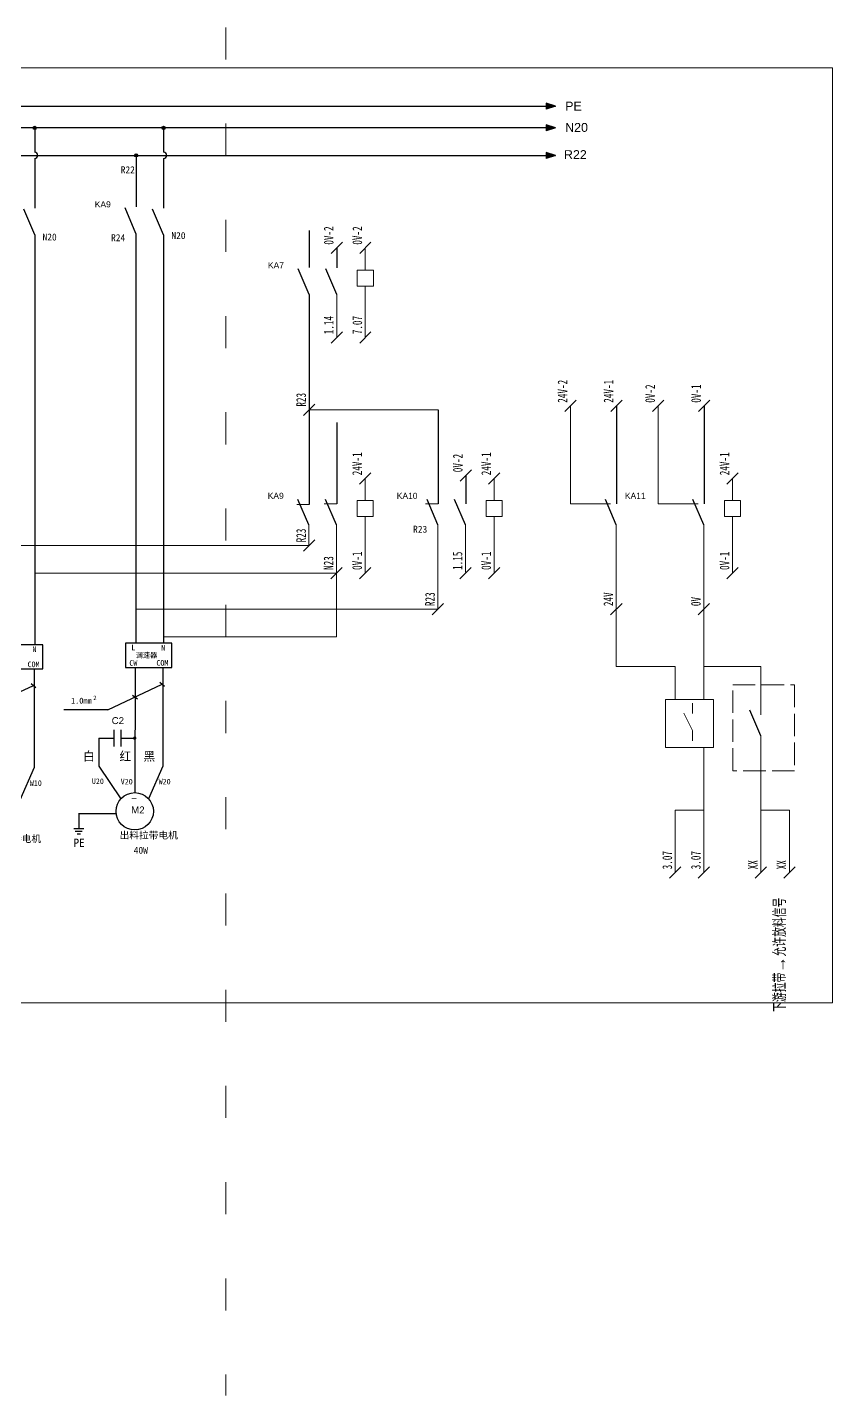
# Model space of a CAD drawing. Extents: x -5838 to -2107, y -921 to 708.
# Drawn here: x -3318 to -3066.9, y -463.5 to -36.9 of the extents above; entities that cross this region are included whole.
import ezdxf
from ezdxf.enums import TextEntityAlignment as Align

# ---------------------------------------------------------------- set-up
doc = ezdxf.new("R2010")
doc.units = 0
doc.header["$MEASUREMENT"] = 0
doc.linetypes.add('1', pattern=[18, 7, -2, 7, -2])
doc.linetypes.add('2', pattern=[15, 1, -2, 1, -2, 1, -2, 1, -2, 1, -2])
doc.layers.add('MISC', color=2, linetype='Continuous')
doc.layers.add('主图', color=7, linetype='Continuous')
doc.layers.add('元件', color=4, linetype='Continuous', lineweight=25)
doc.styles.add('WD_IEC', font='ISOCP2.shx', dxfattribs={"width": 0.9, "height": 4, "bigfont": 'gbcbig.shx'})
doc.styles.add('样式 8', font='arial.ttf')

msp = doc.modelspace()

# ---------------------------------------------------------------- hatches: boundary and pattern name
at = {"lineweight": -2}
h = msp.add_hatch(color=0, dxfattribs=at)
edge = h.paths.add_edge_path()
edge.add_arc((-3315.68, -68.28), 0.5, 0, 360)
h = msp.add_hatch(color=0, dxfattribs=at)
edge = h.paths.add_edge_path()
edge.add_arc((-3275.51, -68.28), 0.5, 0, 360)
for points in [[(-3153.28, -68.28), (-3156.2, -67.34), (-3156.2, -69.21)], [(-3153.28, -76.84), (-3156.2, -75.91), (-3156.2, -77.78)]]:
    msp.add_hatch(color=256).paths.add_polyline_path(points)
h = msp.add_hatch(color=0, dxfattribs=at)
edge = h.paths.add_edge_path()
edge.add_arc((-3284.05, -76.84), 0.5, 0, 360)
at = {"layer": 'MISC'}
msp.add_hatch(color=256, dxfattribs=at).paths.add_polyline_path([(-3153.28, -61.51), (-3156.2, -60.58), (-3156.2, -62.45)])

# ---------------------------------------------------------------- linework, layer by layer
at = {"color": 6, "linetype": '2', "lineweight": 0, "ltscale": 10}
msp.add_line((-3256.05, -36.94), (-3256.05, -463.5), dxfattribs=at)
for p, q in [((-3153.28, -68.28), (-3156.2, -67.34)), ((-3156.2, -67.34), (-3156.2, -69.21)), ((-3153.28, -68.28), (-3156.2, -69.21)), ((-3153.28, -76.84), (-3156.2, -75.91)), ((-3156.2, -75.91), (-3156.2, -77.78)), ((-3349.65, -76.84), (-3153.28, -76.84)), ((-3153.28, -76.84), (-3156.2, -77.78))]:
    msp.add_line(p, q)
at = {"color": 0}
msp.add_line((-3153.28, -68.28), (-3349.65, -68.28), dxfattribs=at)
at = {"linetype": 'ByBlock', "lineweight": -2}
for p, q in [((-3315.68, -68.28), (-3315.68, -75.84)), ((-3275.51, -68.28), (-3275.51, -75.84)), ((-3315.68, -77.84), (-3315.68, -93.3)), ((-3275.51, -77.84), (-3275.51, -93.3)), ((-3315.68, -101.63), (-3315.68, -229.42)), ((-3275.51, -101.63), (-3275.51, -228.96)), ((-3315.89, -236.93), (-3315.89, -267.68)), ((-3275.72, -236.48), (-3275.72, -267.23))]:
    msp.add_line(p, q, dxfattribs=at)
at = {"color": 0, "lineweight": -2}
for p, q in [((-3284.05, -77.34), (-3284.06, -92.85)), ((-3284.12, -101.15), (-3284.12, -228.75)), ((-3230.06, -100.23), (-3230.07, -111.84)), ((-3221.52, -105.69), (-3221.46, -111.85)), ((-3230.12, -120.18), (-3230.13, -185.73)), ((-3189.89, -156.18), (-3189.9, -185.47)), ((-3134.28, -154.96), (-3134.28, -185.47)), ((-3106.99, -154.96), (-3106.99, -185.47)), ((-3221.52, -160.08), (-3221.52, -185.47)), ((-3181.29, -176.62), (-3181.29, -185.47)), ((-3284.4, -236.48), (-3284.48, -275.51)), ((-3301.93, -281.9), (-3301.93, -286.78)), ((-3301.92, -282.01), (-3290.21, -282.01))]:
    msp.add_line(p, q, dxfattribs=at)
at = {"color": 3, "lineweight": 0}
for p, q in [((-3223.29, -107.46), (-3219.75, -103.93)), ((-3214.36, -107.46), (-3210.83, -103.93)), ((-3223.29, -135.37), (-3219.75, -131.83)), ((-3214.36, -135.37), (-3210.83, -131.83)), ((-3150.39, -156.72), (-3146.86, -153.19)), ((-3136.04, -156.72), (-3132.51, -153.19)), ((-3123.1, -156.73), (-3119.56, -153.19)), ((-3108.76, -156.72), (-3105.22, -153.19)), ((-3231.89, -157.95), (-3228.36, -154.41)), ((-3183.06, -178.39), (-3179.52, -174.85)), ((-3214.42, -179.35), (-3210.89, -175.81)), ((-3174.19, -179.35), (-3170.66, -175.81)), ((-3099.89, -179.35), (-3096.35, -175.82)), ((-3231.89, -200.25), (-3228.36, -196.71)), ((-3223.35, -208.85), (-3219.81, -205.32)), ((-3214.42, -208.85), (-3210.89, -205.32)), ((-3183.12, -208.85), (-3179.58, -205.32)), ((-3174.19, -208.85), (-3170.66, -205.32)), ((-3099.89, -208.86), (-3096.35, -205.32)), ((-3191.72, -220.13), (-3188.19, -216.59)), ((-3136.11, -220.13), (-3132.57, -216.59)), ((-3108.81, -220.13), (-3105.28, -216.59)), ((-3117.74, -302.19), (-3114.2, -298.66)), ((-3108.81, -302.19), (-3105.28, -298.66)), ((-3091.08, -302.19), (-3087.54, -298.66)), ((-3082.15, -302.19), (-3078.62, -298.66))]:
    msp.add_line(p, q, dxfattribs=at)
at = {"lineweight": 0}
for p, q in [((-3212.6, -112.59), (-3212.6, -105.69)), ((-3212.6, -117.59), (-3212.6, -133.6)), ((-3221.52, -120.18), (-3221.52, -133.6)), ((-3230.13, -156.18), (-3189.89, -156.18)), ((-3148.63, -185.48), (-3148.63, -154.96)), ((-3121.33, -185.49), (-3121.33, -154.96)), ((-3212.66, -184.47), (-3212.66, -177.58)), ((-3172.43, -184.47), (-3172.43, -177.58)), ((-3098.12, -184.47), (-3098.12, -177.58)), ((-3230.13, -185.73), (-3233.91, -185.73)), ((-3221.52, -185.47), (-3225.42, -185.47)), ((-3189.9, -185.47), (-3193.79, -185.47)), ((-3148.63, -185.48), (-3136.13, -185.48)), ((-3121.33, -185.49), (-3108.83, -185.49)), ((-3212.66, -189.47), (-3212.66, -207.08)), ((-3172.43, -189.47), (-3172.43, -207.08)), ((-3098.12, -189.47), (-3098.12, -207.09)), ((-3230.18, -192.06), (-3230.18, -198.48)), ((-3221.58, -192.06), (-3221.58, -226.96)), ((-3189.95, -192.06), (-3189.95, -218.36)), ((-3181.35, -192.06), (-3181.35, -206.79)), ((-3134.34, -192.06), (-3134.34, -218.36)), ((-3107.05, -192.07), (-3107.05, -218.36)), ((-3324.35, -198.48), (-3230.18, -198.48)), ((-3315.74, -207.08), (-3221.58, -207.08)), ((-3284.12, -218.36), (-3189.95, -218.36)), ((-3134.34, -218.36), (-3134.34, -236.19)), ((-3107.05, -218.36), (-3107.05, -246.46)), ((-3275.51, -226.96), (-3221.58, -226.96)), ((-3134.34, -236.19), (-3115.97, -236.19)), ((-3115.97, -236.19), (-3115.97, -246.46)), ((-3107.05, -236.19), (-3089.25, -236.19)), ((-3089.25, -236.19), (-3089.25, -251.21)), ((-3110.56, -256.09), (-3113.31, -250.73)), ((-3110.56, -247.61), (-3110.56, -250.88)), ((-3110.56, -256.09), (-3110.56, -259.36)), ((-3089.31, -257.81), (-3089.31, -300.42)), ((-3107.05, -261.46), (-3107.05, -300.42)), ((-3107.05, -280.94), (-3115.97, -280.94)), ((-3115.97, -280.94), (-3115.97, -300.42)), ((-3080.39, -280.94), (-3089.31, -280.94)), ((-3080.39, -280.94), (-3080.39, -300.42))]:
    msp.add_line(p, q, dxfattribs=at)
at = {"color": 3, "lineweight": 0}
msp.add_lwpolyline([(-3066.9, -341.02), (-3409.72, -341.02), (-3409.72, -49.52), (-3066.9, -49.52)], close=True, dxfattribs=at)
at = {"lineweight": 0}
for points in [[(-3215.1, -112.59), (-3210.1, -112.59), (-3210.1, -117.59), (-3215.1, -117.59)], [(-3215.16, -184.47), (-3210.16, -184.47), (-3210.16, -189.47), (-3215.16, -189.47)], [(-3174.93, -184.47), (-3169.93, -184.47), (-3169.93, -189.47), (-3174.93, -189.47)], [(-3100.62, -184.47), (-3095.62, -184.47), (-3095.62, -189.47), (-3100.62, -189.47)], [(-3119.01, -246.46), (-3104.01, -246.46), (-3104.01, -261.46), (-3119.01, -261.46)]]:
    msp.add_lwpolyline(points, close=True, dxfattribs=at)
at = {"color": 0, "lineweight": -2}
for points in [[(-3327.53, -229.41), (-3327.53, -236.93), (-3313.12, -236.93), (-3313.12, -229.41)], [(-3287.36, -228.96), (-3287.36, -236.48), (-3272.95, -236.48), (-3272.95, -228.96)]]:
    msp.add_lwpolyline(points, close=True, dxfattribs=at)
at = {"color": 6, "linetype": '1', "lineweight": 0}
msp.add_lwpolyline([(-3098.05, -241.91), (-3078.75, -241.91), (-3078.75, -268.67), (-3098.05, -268.67)], close=True, dxfattribs=at)
at = {"const_width": 0.526}
msp.add_lwpolyline([(-3284.22, -258.51, -1), (-3284.75, -258.51, -1)], format="xyb", close=True, dxfattribs=at)
at = {"color": 0, "lineweight": -2}
for centre in [(-3315.68, -68.28), (-3275.51, -68.28), (-3284.05, -76.84)]:
    msp.add_circle(centre, 0.5, dxfattribs=at)
msp.add_circle((-3284.48, -281.33), 5.82)
for centre in [(-3315.68, -76.84), (-3275.51, -76.84)]:
    msp.add_arc(centre, 1, 270, 90, dxfattribs=at)
at = {"layer": 'MISC'}
for p, q in [((-3388.99, -61.51), (-3153.28, -61.51)), ((-3153.28, -61.51), (-3156.2, -60.58)), ((-3156.2, -60.58), (-3156.2, -62.45)), ((-3153.28, -61.51), (-3156.2, -62.45))]:
    msp.add_line(p, q, dxfattribs=at)
at = {"layer": '主图'}
for p, q in [((-3315.68, -101.63), (-3319.09, -93.66)), ((-3284.11, -101.18), (-3287.52, -93.21)), ((-3275.51, -101.63), (-3278.92, -93.66)), ((-3230.12, -120.18), (-3233.53, -112.2)), ((-3221.52, -120.18), (-3224.93, -112.2)), ((-3230.18, -192.06), (-3233.59, -184.09)), ((-3221.58, -192.06), (-3224.99, -184.09)), ((-3189.95, -192.06), (-3193.36, -184.09)), ((-3181.35, -192.06), (-3184.76, -184.09)), ((-3134.34, -192.06), (-3137.75, -184.09)), ((-3107.05, -192.07), (-3110.45, -184.09)), ((-3089.31, -257.81), (-3092.72, -249.83)), ((-3295.66, -258.52), (-3290.88, -258.52)), ((-3295.66, -258.52), (-3295.66, -267.23)), ((-3290.88, -261.09), (-3290.88, -255.95)), ((-3288.71, -261.09), (-3288.71, -255.95)), ((-3288.71, -258.52), (-3284.48, -258.52)), ((-3315.89, -267.68), (-3320.35, -277.85)), ((-3295.66, -267.23), (-3288.79, -277.4)), ((-3275.72, -267.23), (-3280.18, -277.4))]:
    msp.add_line(p, q, dxfattribs=at)
at = {"layer": '主图', "linetype": 'ByBlock'}
for p, q in [((-3333.08, -249.91), (-3316.08, -242.13)), ((-3316.81, -241.53), (-3315.34, -242.72)), ((-3292.92, -249.67), (-3275.91, -241.68)), ((-3276.65, -241.08), (-3275.17, -242.27)), ((-3285.15, -245.08), (-3283.67, -246.27)), ((-3292.92, -249.67), (-3306.6, -249.67))]:
    msp.add_line(p, q, dxfattribs=at)
at = {"layer": '元件', "color": 7}
for p, q in [((-3300.38, -286.78), (-3303.48, -286.78)), ((-3300.85, -287.64), (-3303.02, -287.64)), ((-3301.41, -288.49), (-3302.46, -288.49))]:
    msp.add_line(p, q, dxfattribs=at)

# ---------------------------------------------------------------- texts
at = {"lineweight": 0, "width": 0.7}
for s, p in [('0V-2', (-3222.52, -104.69)), ('0V-2', (-3213.6, -104.69)), ('1.14', (-3222.52, -132.6)), ('7.07', (-3213.6, -132.6)), ('24V-2', (-3149.63, -153.96)), ('24V-1', (-3135.28, -153.96)), ('0V-2', (-3122.33, -153.96)), ('0V-1', (-3107.99, -153.96)), ('R23', (-3231.13, -155.18)), ('24V-1', (-3213.66, -176.58)), ('0V-2', (-3182.29, -175.62)), ('24V-1', (-3173.43, -176.58)), ('24V-1', (-3099.12, -176.58)), ('R23', (-3231.13, -197.48)), ('N23', (-3222.58, -206.08)), ('0V-1', (-3213.66, -206.08)), ('1.15', (-3182.35, -206.08)), ('0V-1', (-3173.43, -206.08)), ('0V-1', (-3099.12, -206.09)), ('R23', (-3190.95, -217.36)), ('24V', (-3135.34, -217.36)), ('0V', (-3108.05, -217.36)), ('3.07', (-3116.97, -299.42)), ('3.07', (-3108.05, -299.42)), ('XX', (-3090.31, -299.42)), ('XX', (-3081.39, -299.42))]:
    msp.add_text(s, height=3, rotation=90, dxfattribs=at).set_placement(p)
at = {"color": 0}
msp.add_text('1.0mm', height=1.89, dxfattribs=at).set_placement((-3304.35, -247.8))
at = {"lineweight": 0, "style": 'WD_IEC', "width": 0.9}
msp.add_text('下游拉带→允许放料信号', height=4, rotation=90, dxfattribs=at).set_placement((-3081.39, -308.24), align=Align.RIGHT)
at = {"char_height": 2.772, "attachment_point": 1, "style": '样式 8'}
for s, insert, width in [('N20', (-3150.29, -66.74), 4.9667), ('R22', (-3150.66, -75.22), 15.2743)]:
    msp.add_mtext(s, dxfattribs=dict(at, insert=insert, width=width))
at = {"color": 0, "lineweight": -2, "attachment_point": 1}
for s, insert, char_height, width in [('R22', (-3288.85, -80.25), 2.16, 6.579), ('N20', (-3313.23, -101.22), 2.16, 6.579), ('R24', (-3291.86, -101.43), 2.16, 6.579), ('N20', (-3273.06, -100.77), 2.16, 6.579), ('R23', (-3197.7, -192.31), 2.16, 6.579), ('{调速器}', (-3284.24, -231.85), 1.62, 7.0638), ('{\\fSimSun|b0|i0|c134|p2;拉带对接电机}', (-3331.83, -288.83), 2.16, 24.2495), ('{PE}', (-3303.54, -289.87), 2.541, 5.6972), ('{\\fSimSun|b0|i0|c134|p2;出料拉带电机}', (-3289.2, -287.72), 2.16, 28.0684), ('40W', (-3284.8, -292.41), 2.16, 4.7358)]:
    msp.add_mtext(s, dxfattribs=dict(at, insert=insert, char_height=char_height, width=width))
at = {"attachment_point": 1}
for s, insert, char_height, width in [('{\\fArial|b0|i0|c0|p32;K\\fArial|b0|i0|c238|p32;A\\fArial|b0|i0|c0|p32;9}', (-3296.95, -91.16), 1.89, 3.4028), ('{\\fArial|b0|i0|c0|p32;K\\fArial|b0|i0|c238|p32;A\\fArial|b0|i0|c161|p32;7}', (-3242.96, -110.16), 1.89, 3.4028), ('{\\fArial|b0|i0|c0|p32;K\\fArial|b0|i0|c238|p32;A\\fArial|b0|i0|c161|p32;9}', (-3243.02, -182.04), 1.89, 3.4028), ('{\\fArial|b0|i0|c0|p32;K\\fArial|b0|i0|c238|p32;A\\fArial|b0|i0|c161|p32;10}', (-3202.79, -182.04), 1.89, 3.4028), ('{\\fArial|b0|i0|c0|p32;K\\fArial|b0|i0|c238|p32;A\\fArial|b0|i0|c161|p32;11}', (-3131.67, -182.04), 1.89, 3.4028), ('{\\fArial|b0|i0|c0|p32;C\\fArial|b0|i0|c238|p32;2}', (-3291.68, -251.98), 2.1599, 3.4028), ('白', (-3300.61, -262.75), 2.81, 3.4028), ('红', (-3289.24, -262.75), 2.81, 3.4028), ('黑', (-3281.77, -262.75), 2.81, 3.4028), ('{\\fArial|b0|i0|c0|p32;~\\PM2}', (-3285.59, -276.22), 2.1599, 7.7427)]:
    msp.add_mtext(s, dxfattribs=dict(at, insert=insert, char_height=char_height, width=width))
at = {"color": 0, "insert": (-3297.4, -245.28), "char_height": 1.35, "width": 2.399, "attachment_point": 1}
msp.add_mtext('2', dxfattribs=at)
at = {"layer": 'MISC', "insert": (-3150.29, -60.09), "char_height": 2.772, "width": 4.9667, "attachment_point": 1, "style": '样式 8'}
msp.add_mtext('PE', dxfattribs=at)
at = {"layer": '元件', "color": 0}
for s, height, p in [('N', 1.75, (-3316.4, -231.67)), ('L', 1.75, (-3285.56, -231.12)), ('N', 1.75, (-3276.24, -231.22)), ('CW', 1.746, (-3286.17, -235.97)), ('COM', 1.746, (-3277.74, -235.94)), ('COM', 1.746, (-3317.9, -236.39)), ('W10', 1.746, (-3317.2, -273.4)), ('U20', 1.746, (-3297.85, -272.83)), ('V20', 1.746, (-3288.86, -272.95)), ('W20', 1.746, (-3277.03, -272.95))]:
    msp.add_text(s, height=height, dxfattribs=at).set_placement(p)

doc.saveas('drawing.dxf')
